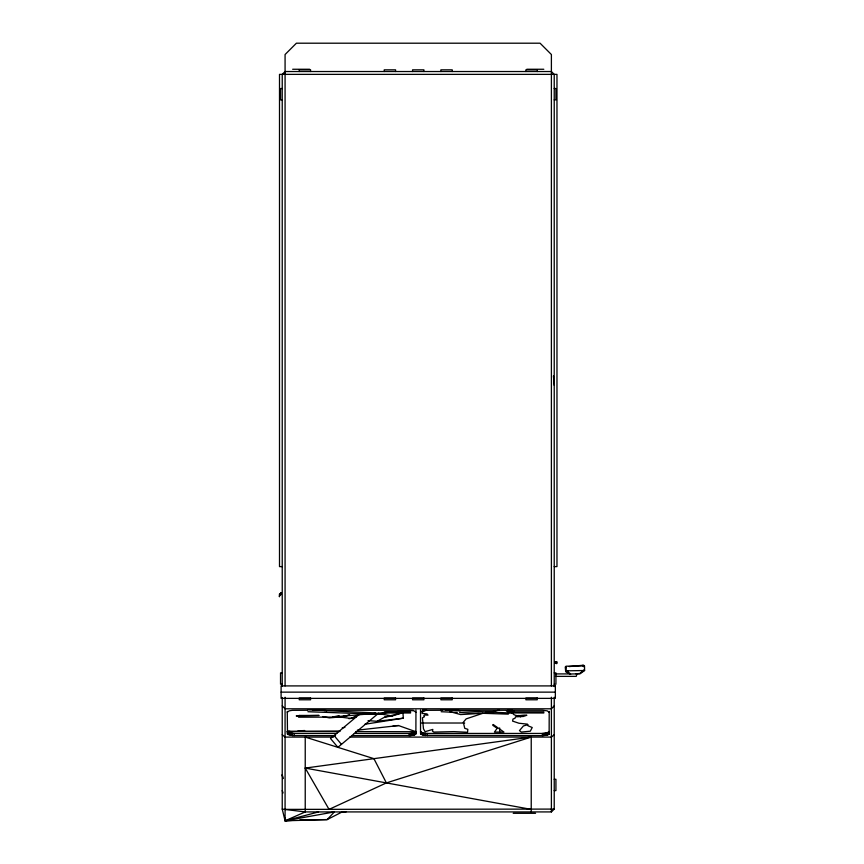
<?xml version="1.0" encoding="UTF-8"?>
<svg xmlns="http://www.w3.org/2000/svg" width="864" height="864" viewBox="0 0 864 864"><rect width="100%" height="100%" fill="white"/><g stroke="black" fill="none" stroke-linecap="round" stroke-linejoin="round"><path stroke-width="1.3" d="M556.33 662.602L556.34 661.64L555.271 661.997L555.984 661.997C557.593 660.269 557.593 664.924 555.984 663.196L555.271 663.196L556.34 663.552M279.407 596.516L279.45 595.868M280.12 594.637L281.189 593.071L280.53 595.242M285.347 818.154L285.077 820.8L327.143 819.601L342.198 811.922L346.237 811.75M351.605 735.631L410.864 735.556L415.422 734.4L415.951 731.452M415.886 733.892L415.951 710.057M549.202 731.452L547.193 732.856L542.344 733.439L427.378 733.439L422.528 732.856L420.52 731.452M420.52 710.057L420.52 733.633L423.943 735.361L542.344 735.631L547.193 735.048L549.202 733.633M576.709 674.849L576.212 676.372L555.487 676.372M287.269 712.249L289.278 710.834L292.345 710.327L307.487 710.251M420.52 712.249L422.528 710.834L425.596 710.327L442.076 710.251M354.283 733.439L409.99 733.428L413.942 732.856L415.886 731.711L398.509 725.555L393.142 725.836M554.224 705.834L551.394 708.793L285.077 708.793L282.236 705.834M282.236 697.507L282.236 809.093L305.23 811.922L551.394 811.922L554.224 809.093L554.224 697.259M584.129 669.805L579.83 673.466L575.878 673.844M359.824 713.923L330.502 738.515L337.91 747.338L378.551 713.232M554.224 734.735L551.394 737.089L349.628 737.089M584.593 670.518L580.025 673.823L570.758 673.985L566.071 670.842L565.996 666.209L584.518 665.885L584.593 670.518L566.071 670.842M368.064 720.608L377.136 721.3L384.815 717.055L402.926 712.692L402.602 710.91M360.342 713.934L350.881 718.459L340.621 717.098L298.534 717.185M531.23 737.089L386.381 782.914L329.054 809.384L305.23 768.085L531.23 737.089L531.23 811.922M281.189 593.071L279.45 593.989L279.407 596.711M482.933 713.275L466.15 718.891L463.331 722.228L464.724 728.298L467.824 729.324L467.564 732.262L453.913 731.624L433.868 732.078L432.486 731.192L432.832 729.41L425.066 731.668L423.468 728.795L422.431 717.833L424.472 716.71L423.77 715.781L424.699 715.014L428.026 715.154L427.01 713.912L422.075 713.437L422.896 711.461L426.589 710.122L422.561 709.679M384.815 717.055L392.353 715.975L402.926 712.692L403.348 718.189L364.824 724.27M498.949 710.035L493.992 711.472L485.395 712.4M527.85 724.734L523.444 725.933L519.448 730.631L521.284 732.056L530.302 731.203L532.235 727.51L527.969 725.782L527.44 724.129L518.929 723.233L512.579 721.094L513 718.988L514.966 718.319L515.527 716.828L523.282 716.472L526.846 715.252C522.137 714.355 515.678 717.854 512.352 713.081L506.412 711.072L513.929 711.212L510.505 709.646M318.568 811.922L285.077 820.8L282.236 809.093M349.553 714.917L340.621 717.098L349.79 715.036M386.618 712.379L380.138 713.912L363.528 714.107M348.959 718.718L356 717.131M339.131 715.727L332.554 716.958L413.262 710.284M342.241 727.823L344.898 727.402M377.136 721.3L403.348 718.189M357.372 730.156L398.509 725.555M554.224 809.093L285.077 809.384M569.192 666.587L583.686 665.194M565.24 666.976L565.693 671.576L568.318 671.328M343.181 716.688L329.346 717.887L322.834 716.569M291.794 820.4L285.077 820.8L285.077 697.237M299.851 819.914L327.143 819.601L334.39 811.922L285.077 820.8L305.23 811.922L305.23 737.089L373.918 758.657L386.381 782.914M289.948 731.311L287.269 731.452L287.496 734.152L292.345 735.556L335.567 735.631M297.994 730.879L304.69 730.523M479.261 713.491L460.609 714.571L449.701 711.558M340.189 731.095L287.269 731.452L339.52 731.56M292.658 69.26L309.647 69.26M526.813 69.26L543.812 69.26M282.236 88.528L280.541 88.528L280.541 99.868L282.236 99.868M554.224 88.528L555.93 88.528L555.93 99.868L554.224 99.868M282.236 566.611L279.504 566.611L279.504 74.369L556.967 74.369L556.967 566.611L554.224 566.611M282.236 672.872L280.541 672.872L280.541 684.202L282.236 684.202M554.224 672.872L555.93 672.872L555.93 684.202L554.224 684.202M555.52 673.909L569.754 673.909M281.102 692.14L555.358 692.14M307.973 709.819L326.992 710.651L324.086 710.554M441.223 709.819L460.242 710.651L446.591 710.068M312.833 710.251L409.093 710.251L413.942 710.834L415.951 712.249M446.094 710.251L542.344 710.251L547.193 710.834L549.202 712.249M384.275 711.796L410.551 711.796L410.551 712.984L384.275 712.984M508.777 711.796L543.802 711.796L543.802 712.984L508.388 712.94M375.138 712.94L375.678 712.94L326.452 710.651M421.481 723.017L464.659 723.017M287.496 731.97L294.116 733.439L336.906 733.439M333.482 737.089L285.077 737.089L282.236 734.735M554.224 779.274L555.93 779.274L555.93 790.603L554.224 790.603M513.216 813.294L535.55 813.294M355.601 731.592L415.886 731.711M366.174 713.88L380.138 713.912L392.353 715.975M281.189 594.248L280.487 594.227L280.487 593.05M459.626 712.552L508.345 714.139M375.095 714.139L307.897 711.72M441.148 711.72L457.25 712.454M459.702 710.651L508.928 712.94M305.23 768.085L531.23 809.384M507.611 709.657L510.894 711.396M565.693 671.576L570.607 674.352M518.562 715.446L520.614 716.839M334.066 735.534L341.464 744.358M287.496 734.152L287.269 711.396M282.236 790.603L283.079 792.968M282.949 778.432L282.236 774.641L282.863 778.583M582.865 665.28L582.941 666.09M566.06 666.889L566.147 667.71M553.424 375.926L554.224 385.344M583.697 665.896L583.708 666.727M554.224 686.588L554.224 74.369L551.394 71.528L285.077 71.528L282.236 74.369L282.236 686.426M551.394 685.908L551.394 54.529L540.065 43.2L296.406 43.2L285.077 54.529L285.077 685.908M551.394 697.237L551.394 811.922M549.202 711.396L549.137 733.892M548.964 731.97L548.964 734.152M548.672 732.208L548.672 734.4M548.284 732.445L548.284 734.627M547.787 732.661L547.787 734.843M547.193 732.856L547.193 735.048M546.512 733.028L546.512 735.21M545.767 733.169L545.767 735.361M544.968 733.288L544.968 735.48M544.115 733.374L544.115 735.556M543.24 733.428L543.24 735.61M542.344 733.439L542.344 735.631M537.224 71.528L537.224 69.833L525.895 69.833L525.895 71.528M499.651 727.931L499.651 732.283M452.228 71.528L452.228 69.833L440.899 69.833L440.899 71.528M427.378 733.439L427.378 735.631M425.596 733.374L425.596 735.556M423.9 71.528L423.9 69.833L412.571 69.833L412.571 71.528M423.943 733.169L423.943 735.361M422.528 732.856L422.528 735.048M421.438 732.445L421.438 734.627M420.746 731.97L420.746 734.152M415.714 731.97L415.714 734.152M415.422 732.208L415.422 734.4M415.033 732.445L415.033 734.627M414.536 732.661L414.536 734.843M413.942 732.856L413.942 735.048M413.262 733.028L413.262 735.21M412.517 733.169L412.517 735.361M411.718 733.288L411.718 735.48M410.864 733.374L410.864 735.556M409.99 733.428L409.99 735.61M409.093 733.439L409.093 735.631M395.572 71.528L395.572 69.833L384.232 69.833L384.232 71.528M310.576 71.528L310.576 69.833L299.236 69.833L299.236 71.528M294.116 733.439L294.116 735.631M292.345 733.374L292.345 735.556M290.693 733.169L290.693 735.361M289.278 732.856L289.278 735.048M288.187 732.445L288.187 734.627M493.236 724.54L492.793 725.317L497.178 728.309L494.435 732.056L503.917 732.056L493.236 724.54M299.603 715.457L296.233 715.943L319.086 715.446L299.603 715.457M555.358 685.908L281.102 685.908L281.102 698.371L555.358 698.371L555.358 685.908M310.576 698.09L299.236 698.09L299.236 699.786L310.576 699.786L310.576 698.09M395.572 698.09L384.232 698.09L384.232 699.786L395.572 699.786L395.572 698.09M423.9 698.09L412.571 698.09L412.571 699.786L423.9 699.786L423.9 698.09M452.228 698.09L440.899 698.09L440.899 699.786L452.228 699.786L452.228 698.09M537.224 698.09L525.895 698.09L525.895 699.786L537.224 699.786L537.224 698.09"/></g></svg>
